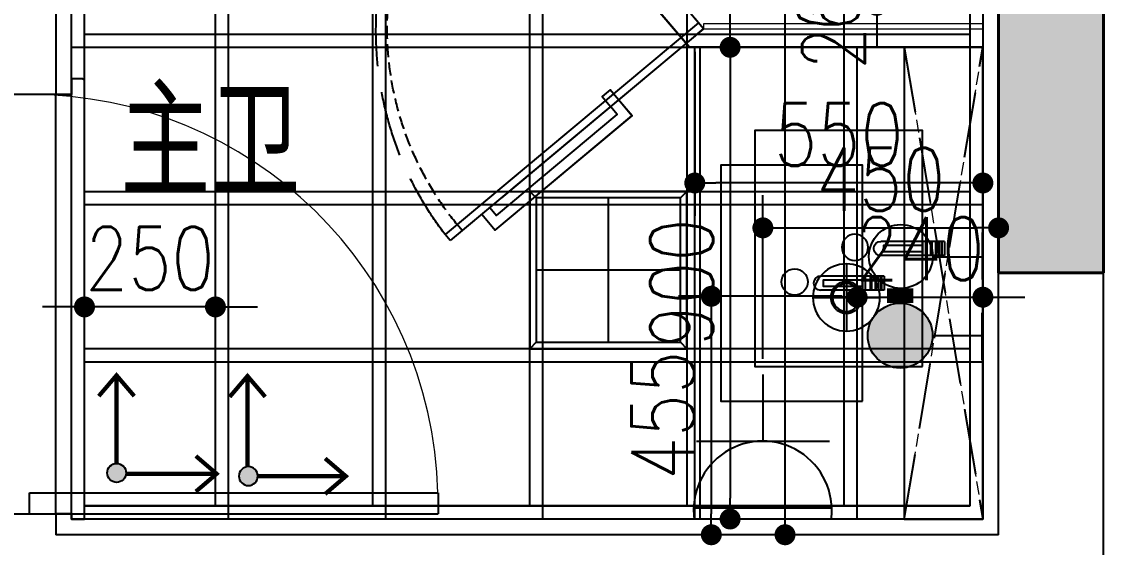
# Model space of a CAD drawing. Header units: inches. Extents: x -2597087 to 134135, y -662679 to 20000.
# Drawn here: x 15353 to 17418, y -37926 to -36923 of the extents above; entities that cross this region are included whole.
import ezdxf

# ---------------------------------------------------------------- set-up
doc = ezdxf.new("R2010")
doc.units = ezdxf.units.IN
doc.header["$LTSCALE"] = 100
doc.header["$MEASUREMENT"] = 0
doc.linetypes.add('CENTER', pattern=[50.8, 31.75, -6.35, 6.35, -6.35])
doc.linetypes.add('DASH', pattern=[0.35, 0.25, -0.1])
doc.layers.get('0').update_dxf_attribs({"linetype": 'CONTINUOUS'})
doc.layers.get('Defpoints').update_dxf_attribs({"linetype": 'CONTINUOUS'})
for name, color, linetype in [('-04给水图层', 142, 'CENTER'), ('006地漏', 146, 'CONTINUOUS'), ('C天-CEILITE', 5, 'CONTINUOUS'), ('DOOR', 4, 'CONTINUOUS'), ('EQUIP-动力', 3, 'CONTINUOUS'), ('EQUIP-动力-DIM', 3, 'CONTINUOUS'), ('floor', 8, 'CONTINUOUS'), ('FUR-DIM', 3, 'CONTINUOUS'), ('PUB_HATCH', 8, 'CONTINUOUS'), ('RC', 1, 'CONTINUOUS'), ('RC-dim', 3, 'CONTINUOUS'), ('WALL', 7, 'CONTINUOUS'), ('wall-dim', 3, 'CONTINUOUS'), ('WALL-FSL', 1, 'CONTINUOUS'), ('WC', 1, 'CONTINUOUS')]:
    doc.layers.add(name, color=color, linetype=linetype)
for name, color, linetype, lineweight in [('COLUMN', 30, 'CONTINUOUS', 40), ('KBF', 1, 'CONTINUOUS', 0), ('PUB_TEXT', 2, 'CONTINUOUS', 0)]:
    doc.layers.add(name, color=color, linetype=linetype, lineweight=lineweight)
doc.styles.add('st', font='', dxfattribs={"width": 0.7})
doc.styles.get("Standard").update_dxf_attribs({"font": 'txt.shx', "width": 0.8, "bigfont": 'GBCBIG.shx'})
doc.styles.get('st').set_extended_font_data('SimSun')
doc.dimstyles.new('50', dxfattribs={"dimscale": 50, "dimtxt": 2.4, "dimasz": 0.8, "dimexe": 1.25, "dimexo": 0.6, "dimgap": 0.65, "dimtad": 1, "dimdec": 0, "dimdsep": 46, "dimtxsty": 'Standard', "dimblk1": 'DOT', "dimblk2": 'DOT', "dimsah": 1, "dimcen": 2.5, "dimclrd": 3, "dimclre": 3, "dimclrt": 3, "dimadec": 0, "dimazin": 0, "dimtfac": 1, "dimtdec": 0, "dimtix": 1, "dimtmove": 2, "dimatfit": 0, "dimldrblk": 'DOT', "dimfxl": 5, "dimfxlon": 1, "dimarcsym": 0})

# ---------------------------------------------------------------- blocks, each defined once
blk = doc.blocks.new('9#BZCcolumn')
at = {"layer": 'PUB_HATCH'}
blk.add_hatch(color=256, dxfattribs=at).paths.add_polyline_path([(250834.7, -26740.9), (250834.7, -28540.9), (251034.7, -28540.9), (251034.7, -26740.9)])
at = {"layer": 'COLUMN'}
for p, q in [((250834.7, -26740.9), (250834.7, -28540.9)), ((251034.7, -28540.9), (251034.7, -26740.9)), ((250834.7, -28540.9), (251034.7, -28540.9))]:
    blk.add_line(p, q, dxfattribs=at)
blk = doc.blocks.new('$DorLib2D$00000001')
for p, q in [((0.45, 0.975), (0.5, 0.975)), ((0.45, 0), (0.45, 0.975)), ((0.5, 0), (0.5, 0.975)), ((0.5, 0), (0.45, 0))]:
    blk.add_line(p, q)
at = {"lineweight": 13}
blk.add_arc((0.475, 0), 0.975, 91.4693, 180, dxfattribs=at)
blk = doc.blocks.new('54254')
at = {"color": 1, "lineweight": -3}
for p, q in [((-2119688.1, -443344.6), (-2119688.1, -442744.6)), ((-2119673.1, -442744.6), (-2119688.1, -442744.6)), ((-2119673.1, -443344.6), (-2119673.1, -442744.6)), ((-2119673.1, -443344.6), (-2119673.1, -442842.3)), ((-2119673.1, -443324.6), (-2119673.1, -443344.6))]:
    blk.add_line(p, q, dxfattribs=at)
at = {"color": 1, "linetype": 'DASH', "lineweight": -3}
blk.add_line((-2119673.1, -443344.6), (-2120273.1, -443344.6), dxfattribs=at)
at = {"color": 1, "lineweight": -3}
for points in [[(-2119673.1, -442793.5), (-2119633.1, -442793.5), (-2119633.1, -443133.5), (-2119673.1, -443133.5)], [(-2119673.1, -442813.5), (-2119653.1, -442813.5), (-2119653.1, -443113.5), (-2119673.1, -443113.5)], [(-2119673.1, -443133.5), (-2119698.1, -443133.5), (-2119698.1, -443113.5), (-2119673.1, -443113.5)]]:
    blk.add_lwpolyline(points, dxfattribs=at)
at = {"color": 1, "linetype": 'DASH', "lineweight": -3}
blk.add_arc((-2119682.2, -443335.5), 591, 90.573, 180.8774, dxfattribs=at)
blk = doc.blocks.new('_Dot')
at = {"color": 0, "linetype": 'ByBlock', "lineweight": -2}
blk.add_line((-0.5, 0), (-1, 0), dxfattribs=at)
at = {"color": 0, "linetype": 'ByBlock', "const_width": 0.5}
blk.add_lwpolyline([(-0.25, 0, 1), (0.25, 0, 1)], format="xyb", close=True, dxfattribs=at)
blk = doc.blocks.new('*D1164')
at = {"layer": 'Defpoints', "color": 0, "transparency": 16777216}
for p in [(17037.9, -36972.1), (16705.4, -37872.1), (17037.9, -37872.1)]:
    blk.add_point(p, dxfattribs=at)
at = {"layer": 'FUR-DIM', "color": 3, "lineweight": -2, "transparency": 16777216}
for p, q in [((16955.4, -36972.1), (16642.9, -36972.1)), ((16705.4, -37012.1), (16705.4, -37832.1)), ((16955.4, -37872.1), (16642.9, -37872.1))]:
    blk.add_line(p, q, dxfattribs=at)
at = {"layer": 'FUR-DIM', "color": 3, "lineweight": -2, "transparency": 16777216, "xscale": 40, "yscale": 40, "zscale": 40}
for p, rotation in [((16705.4, -36972.1), 90), ((16705.4, -37872.1), 270)]:
    blk.add_blockref('_Dot', p, dxfattribs=dict(at, rotation=rotation))
at = {"layer": 'FUR-DIM', "color": 3, "transparency": 16777216, "insert": (16612.9, -37422.1), "char_height": 120, "attachment_point": 5, "rotation": 90}
blk.add_mtext('900', dxfattribs=at)
blk = doc.blocks.new('*D1180')
at = {"layer": 'Defpoints', "color": 0, "transparency": 16777216}
for p in [(16705.4, -35832.1), (17037.9, -35832.1), (17037.9, -36972.1)]:
    blk.add_point(p, dxfattribs=at)
at = {"layer": 'FUR-DIM', "color": 3, "lineweight": -2, "transparency": 16777216}
for p, q in [((16955.4, -35832.1), (16642.9, -35832.1)), ((16705.4, -36932.1), (16705.4, -35872.1)), ((16955.4, -36972.1), (16642.9, -36972.1))]:
    blk.add_line(p, q, dxfattribs=at)
at = {"layer": 'FUR-DIM', "color": 3, "lineweight": -2, "transparency": 16777216, "xscale": 40, "yscale": 40, "zscale": 40}
for p, rotation in [((16705.4, -35832.1), 90), ((16705.4, -36972.1), 270)]:
    blk.add_blockref('_Dot', p, dxfattribs=dict(at, rotation=rotation))
at = {"layer": 'FUR-DIM', "color": 3, "transparency": 16777216, "insert": (16815.2, -36157.9), "char_height": 120, "attachment_point": 5, "rotation": 90}
blk.add_mtext('1140', dxfattribs=at)
blk = doc.blocks.new('*D1166')
at = {"layer": 'Defpoints', "color": 0, "transparency": 16777216}
for p in [(16637.9, -36943.1), (17187.9, -36943.1), (16637.9, -37231)]:
    blk.add_point(p, dxfattribs=at)
at = {"layer": 'FUR-DIM', "color": 3, "lineweight": -2, "transparency": 16777216}
for p, q in [((16637.9, -36981), (16637.9, -37293.5)), ((17187.9, -36981), (17187.9, -37293.5)), ((17147.9, -37231), (16677.9, -37231))]:
    blk.add_line(p, q, dxfattribs=at)
at = {"layer": 'FUR-DIM', "color": 3, "lineweight": -2, "transparency": 16777216, "xscale": 40, "yscale": 40, "zscale": 40, "rotation": 180}
blk.add_blockref('_Dot', (16637.9, -37231), dxfattribs=at)
at = {"layer": 'FUR-DIM', "color": 3, "lineweight": -2, "transparency": 16777216, "xscale": 40, "yscale": 40, "zscale": 40}
blk.add_blockref('_Dot', (17187.9, -37231), dxfattribs=at)
at = {"layer": 'FUR-DIM', "color": 3, "transparency": 16777216, "insert": (16912.9, -37138.5), "char_height": 120, "attachment_point": 5}
blk.add_mtext('550', dxfattribs=at)
blk = doc.blocks.new('pkgds')
blk.add_hatch(color=1).paths.add_polyline_path([(162250.7, -60662.2, 1), (162296, -60662.2, 1)])
at = {"color": 1, "const_width": 10}
for points in [[(162317.9, -60473.2), (162275.5, -60423.6), (162233.1, -60473.2)], [(162275.5, -60639.7), (162275.5, -60423.6)], [(162090.3, -60704.9), (162040.7, -60662.5), (162090.3, -60620.1)], [(162250.7, -60662.5), (162040.7, -60662.5)]]:
    blk.add_lwpolyline(points, dxfattribs=at)
at = {"color": 1}
blk.add_circle((162273.4, -60662.2), 22.6, dxfattribs=at)
blk = doc.blocks.new('A$C7E671F70')
at = {"layer": 'C天-CEILITE', "color": 8}
for p, q in [((12.2, 287.8), (0, 300)), ((287.8, 287.8), (300, 300)), ((12.2, 12.2), (0, 0)), ((287.8, 12.2), (300, 0))]:
    blk.add_line(p, q, dxfattribs=at)
at = {"layer": 'C天-CEILITE', "color": 1}
blk.add_lwpolyline([(0, 300), (300, 300), (300, 0), (0, 0)], close=True, dxfattribs=at)
at = {"layer": 'C天-CEILITE', "color": 8}
blk.add_lwpolyline([(12.2, 287.8), (287.8, 287.8), (287.8, 12.2), (12.2, 12.2)], close=True, dxfattribs=at)
at = {"layer": 'RC', "color": 8}
for p, q in [((150, 287.8), (150, 12.2)), ((12.2, 150), (287.8, 150))]:
    blk.add_line(p, q, dxfattribs=at)
blk = doc.blocks.new('A$C305E440D')
at = {"layer": 'RC'}
blk.add_blockref('A$C7E671F70', (0, -300), dxfattribs=at)
blk = doc.blocks.new('42aaaa')
at = {"color": 8, "linetype": 'DASH', "lineweight": -3, "ltscale": 5}
blk.add_line((1579736.4, -157024.3), (1580140.2, -156540.7), dxfattribs=at)
at = {"color": 8, "ltscale": 5}
for p, q in [((1580173, -156579.1), (1579763, -157059.3)), ((1579753, -157059.3), (1579203, -157059.3)), ((1579203, -157059.3), (1579203, -157959.3)), ((1579203, -157059.3), (1579353, -157059.3)), ((1579203, -157959.3), (1579203, -157059.3)), ((1579763, -157059.3), (1579353, -157059.3)), ((1579353, -157059.3), (1579353, -157959.3)), ((1579753, -157959.3), (1579753, -157059.3)), ((1579203, -157959.3), (1579753, -157959.3)), ((1579353, -157959.3), (1579203, -157959.3))]:
    blk.add_line(p, q, dxfattribs=at)
at = {"color": 8, "lineweight": -3, "ltscale": 5}
for p, q in [((1579746, -157012.8), (1580229.6, -157416.6)), ((1579736.4, -157024.3), (1580121.9, -157346.2)), ((1579736.4, -157024.3), (1580220, -157428.1)), ((1579751.7, -157037.1), (1579736.4, -157024.3)), ((1580220, -157428.1), (1580229.6, -157416.6))]:
    blk.add_line(p, q, dxfattribs=at)
at = {"color": 8, "linetype": 'DASH', "ltscale": 5}
for p, q in [((1579353, -157059.3), (1579203, -157959.3)), ((1579353, -157959.3), (1579203, -157059.3))]:
    blk.add_line(p, q, dxfattribs=at)
at = {"color": 8, "linetype": 'Continuous', "ltscale": 5}
for p, q in [((1579276.4, -157429.7), (1579397.9, -157429.7)), ((1579276.4, -157429.7), (1579276.4, -157456.7)), ((1579281.3, -157429.7), (1579281.3, -157456.7)), ((1579282.9, -157429.7), (1579282.9, -157456.7)), ((1579287.1, -157429.7), (1579287.1, -157456.7)), ((1579291.7, -157429.7), (1579291.7, -157456.7)), ((1579293.5, -157429.7), (1579293.5, -157456.7)), ((1579300.3, -157429.7), (1579300.3, -157456.7)), ((1579303, -157429.7), (1579303, -157456.7)), ((1579312.6, -157429.7), (1579312.6, -157456.7)), ((1579318, -157429.7), (1579318, -157456.7)), ((1579276.4, -157456.7), (1579397.9, -157456.7))]:
    blk.add_line(p, q, dxfattribs=at)
at = {"color": 8, "lineweight": -3, "ltscale": 5}
for points in [[(1579898.5, -157159.6), (1579914.5, -157140.4), (1579929.8, -157153.3), (1579913.8, -157172.5)], [(1580159.4, -157377.6), (1580133.8, -157408.3), (1579872.8, -157190.3), (1579898.5, -157159.6)], [(1580144.1, -157364.7), (1580131.3, -157380.1), (1579901, -157187.8), (1579913.8, -157172.5)]]:
    blk.add_lwpolyline(points, dxfattribs=at)
at = {"color": 8, "linetype": 'Continuous', "ltscale": 5}
for points in [[(1579318, -157668.2), (1579318, -157218.2), (1579638, -157218.2), (1579638, -157668.2)], [(1579318, -157449.5), (1579392.1, -157449.5), (1579392.1, -157436.8), (1579318, -157436.8)]]:
    blk.add_lwpolyline(points, close=True, dxfattribs=at)
blk.add_circle((1579447.2, -157440.9), 25, dxfattribs=at)
at = {"color": 8, "linetype": 'DASH', "lineweight": -3, "ltscale": 5}
blk.add_arc((1579718.2, -157026.3), 643.3, 322.6476, 49.0097, dxfattribs=at)
at = {"color": 8, "linetype": 'Continuous', "ltscale": 5}
blk.add_arc((1579397.9, -157443.2), 13.5, 270, 90, dxfattribs=at)
blk = doc.blocks.new('A$C13D5077C')
at = {"layer": 'EQUIP-动力', "color": 7}
for points in [[(0, 262.5), (0, 135.5)], [(-127, 135.5), (127, 135.5)], [(-132.1, 8.5), (131.5, 8.5)]]:
    blk.add_lwpolyline(points, dxfattribs=at)
blk.add_lwpolyline([(130.5, -13.1, 1.142122), (-130.9, -14.4)], format="xyb", dxfattribs=at)
blk = doc.blocks.new('*D1211')
at = {"layer": 'Defpoints', "color": 0, "transparency": 16777216}
for p in [(17217.9, -37316.6), (16767.9, -37596.4), (17217.9, -37596.4)]:
    blk.add_point(p, dxfattribs=at)
at = {"layer": 'EQUIP-动力-DIM', "color": 3, "lineweight": -2, "transparency": 16777216}
for p, q in [((16767.9, -37566.4), (16767.9, -37254.1)), ((17217.9, -37566.4), (17217.9, -37254.1)), ((16807.9, -37316.6), (17177.9, -37316.6))]:
    blk.add_line(p, q, dxfattribs=at)
at = {"layer": 'EQUIP-动力-DIM', "color": 3, "lineweight": -2, "transparency": 16777216, "xscale": 40, "yscale": 40, "zscale": 40, "rotation": 180}
blk.add_blockref('_Dot', (16767.9, -37316.6), dxfattribs=at)
at = {"layer": 'EQUIP-动力-DIM', "color": 3, "lineweight": -2, "transparency": 16777216, "xscale": 40, "yscale": 40, "zscale": 40}
blk.add_blockref('_Dot', (17217.9, -37316.6), dxfattribs=at)
at = {"layer": 'EQUIP-动力-DIM', "color": 3, "transparency": 16777216, "insert": (16992.9, -37224.1), "char_height": 120, "attachment_point": 5}
blk.add_mtext('450', dxfattribs=at)
blk = doc.blocks.new('*D1344')
at = {"layer": 'Defpoints', "color": 0, "transparency": 16777216}
for p in [(16810.2, -35802.1), (17029.9, -35802.1), (17045, -37902.1)]:
    blk.add_point(p, dxfattribs=at)
at = {"layer": 'wall-dim', "color": 3, "lineweight": -2, "transparency": 16777216}
for p, q in [((16999.9, -35802.1), (16747.7, -35802.1)), ((16810.2, -37862.1), (16810.2, -35842.1)), ((17015, -37902.1), (16747.7, -37902.1))]:
    blk.add_line(p, q, dxfattribs=at)
at = {"layer": 'wall-dim', "color": 3, "lineweight": -2, "transparency": 16777216, "xscale": 40, "yscale": 40, "zscale": 40}
for p, rotation in [((16810.2, -35802.1), 90), ((16810.2, -37902.1), 270)]:
    blk.add_blockref('_Dot', p, dxfattribs=dict(at, rotation=rotation))
at = {"layer": 'wall-dim', "color": 3, "transparency": 16777216, "insert": (16902.7, -36850.5), "char_height": 120, "attachment_point": 5, "rotation": 90}
blk.add_mtext('2100', dxfattribs=at)
blk = doc.blocks.new('*D1367')
at = {"layer": 'Defpoints', "color": 0, "transparency": 16777216}
for p in [(17187.9, -37448.9), (16947.9, -37522.8), (17187.9, -37522.8)]:
    blk.add_point(p, dxfattribs=at)
at = {"layer": 'floor', "color": 3, "lineweight": -2, "transparency": 16777216}
for p, q in [((16947.9, -37492.8), (16947.9, -37386.4)), ((17187.9, -37492.8), (17187.9, -37386.4)), ((16907.9, -37448.9), (16867.9, -37448.9)), ((16947.9, -37448.9), (17187.9, -37448.9)), ((17227.9, -37448.9), (17267.9, -37448.9))]:
    blk.add_line(p, q, dxfattribs=at)
at = {"layer": 'floor', "color": 3, "lineweight": -2, "transparency": 16777216, "xscale": 40, "yscale": 40, "zscale": 40}
blk.add_blockref('_Dot', (16947.9, -37448.9), dxfattribs=at)
at = {"layer": 'floor', "color": 3, "lineweight": -2, "transparency": 16777216, "xscale": 40, "yscale": 40, "zscale": 40, "rotation": 180}
blk.add_blockref('_Dot', (17187.9, -37448.9), dxfattribs=at)
at = {"layer": 'floor', "color": 3, "transparency": 16777216, "insert": (17067.9, -37356.4), "char_height": 120, "attachment_point": 5}
blk.add_mtext('240', dxfattribs=at)
blk = doc.blocks.new('*D1526')
at = {"layer": 'Defpoints', "color": 0, "transparency": 16777216}
for p in [(15472.9, -37467.4), (15472.9, -37546.1), (15722.9, -37546.1)]:
    blk.add_point(p, dxfattribs=at)
at = {"layer": 'RC-dim', "color": 3, "lineweight": -2, "transparency": 16777216}
for p, q in [((15472.9, -37516.1), (15472.9, -37404.9)), ((15722.9, -37516.1), (15722.9, -37404.9)), ((15432.9, -37467.4), (15392.9, -37467.4)), ((15722.9, -37467.4), (15472.9, -37467.4)), ((15762.9, -37467.4), (15802.9, -37467.4))]:
    blk.add_line(p, q, dxfattribs=at)
at = {"layer": 'RC-dim', "color": 3, "lineweight": -2, "transparency": 16777216, "xscale": 40, "yscale": 40, "zscale": 40}
blk.add_blockref('_Dot', (15472.9, -37467.4), dxfattribs=at)
at = {"layer": 'RC-dim', "color": 3, "lineweight": -2, "transparency": 16777216, "xscale": 40, "yscale": 40, "zscale": 40, "rotation": 180}
blk.add_blockref('_Dot', (15722.9, -37467.4), dxfattribs=at)
at = {"layer": 'RC-dim', "color": 3, "transparency": 16777216, "insert": (15597.9, -37374.9), "char_height": 120, "attachment_point": 5}
blk.add_mtext('250', dxfattribs=at)
blk = doc.blocks.new('A$C60315CA5')
at = {"layer": '-04给水图层', "linetype": 'Continuous'}
h = blk.add_hatch(color=250, dxfattribs=at)
edge = h.paths.add_edge_path()
edge.add_arc((64.09, 129.24), 29.75, 0, 360)
at = {"layer": '-04给水图层', "color": 4, "linetype": 'Continuous'}
for p, q in [((-11.22, 151.66), (-11.22, 108.43)), ((34.34, 129.24), (-11.22, 129.24)), ((-11.22, 34.71), (-11.22, 77.94)), ((34.18, 57.13), (-11.22, 57.13))]:
    blk.add_line(p, q, dxfattribs=at)
at = {"layer": '-04给水图层', "linetype": 'Continuous', "const_width": 24}
blk.add_lwpolyline([(64.09, 99.5), (64.09, 85.98)], dxfattribs=at)
at = {"layer": '-04给水图层', "color": 4, "linetype": 'Continuous'}
for centre, radius in [((64.09, 129.24), 29.75), ((63.47, 56.69), 29.29)]:
    blk.add_circle(centre, radius, dxfattribs=at)
blk = doc.blocks.new('5df5d5fd5f5dadsfsadfdsa')
at = {"layer": '-04给水图层', "color": 4, "linetype": 'ByBlock', "ltscale": 150}
blk.add_circle((7365.6, 17460), 64, dxfattribs=at)
at = {"layer": '-04给水图层', "color": 4, "ltscale": 150}
blk.add_circle((7365.6, 17460), 30, dxfattribs=at)
at = {"layer": '006地漏', "color": 8, "ltscale": 0.3}
for points in [[(7365.6, 17524), (7365.6, 17396)], [(7301.6, 17460), (7429.6, 17460)]]:
    blk.add_lwpolyline(points, dxfattribs=at)
at = {"layer": '006地漏', "ltscale": 0.3}
blk.add_circle((7365.6, 17460), 26.5, dxfattribs=at)
blk = doc.blocks.new('*D1536')
at = {"layer": '-04给水图层', "color": 3, "lineweight": -2, "transparency": 16777216}
for p, q in [((16919.5, -37447.1), (16607, -37447.1)), ((16669.5, -37487.1), (16669.5, -37862.1)), ((16919.5, -37902.1), (16607, -37902.1))]:
    blk.add_line(p, q, dxfattribs=at)
at = {"layer": 'Defpoints', "color": 0, "transparency": 16777216}
for p in [(17031.3, -37447.1), (16669.5, -37902.1), (17031.3, -37902.1)]:
    blk.add_point(p, dxfattribs=at)
at = {"layer": '-04给水图层', "color": 3, "lineweight": -2, "transparency": 16777216, "xscale": 40, "yscale": 40, "zscale": 40}
for p, rotation in [((16669.5, -37447.1), 90), ((16669.5, -37902.1), 270)]:
    blk.add_blockref('_Dot', p, dxfattribs=dict(at, rotation=rotation))
at = {"layer": '-04给水图层', "color": 3, "transparency": 16777216, "insert": (16577, -37674.6), "char_height": 120, "attachment_point": 5, "rotation": 90}
blk.add_mtext('455', dxfattribs=at)
blk = doc.blocks.new('洗手盆')
at = {"layer": 'WC'}
for p, q in [((274780.9, 964189.9), (274902.4, 964189.9)), ((274780.9, 964162.9), (274780.9, 964189.9)), ((274785.8, 964162.9), (274785.8, 964189.9)), ((274787.4, 964162.9), (274787.4, 964189.9)), ((274791.6, 964162.9), (274791.6, 964189.9)), ((274796.2, 964162.9), (274796.2, 964189.9)), ((274798, 964162.9), (274798, 964189.9)), ((274804.8, 964162.9), (274804.8, 964189.9)), ((274807.5, 964162.9), (274807.5, 964189.9)), ((274817.1, 964162.9), (274817.1, 964189.9)), ((274822.5, 964162.9), (274822.5, 964189.9)), ((274780.9, 964162.9), (274902.4, 964162.9))]:
    blk.add_line(p, q, dxfattribs=at)
for points in [[(274822.5, 964401.4), (274822.5, 963951.4), (275092.5, 963951.4), (275092.5, 964401.4)], [(274822.5, 964182.8), (274896.6, 964182.8), (274896.6, 964170.1), (274822.5, 964170.1)]]:
    blk.add_lwpolyline(points, close=True, dxfattribs=at)
blk.add_circle((274951.7, 964174.2), 25, dxfattribs=at)
blk.add_arc((274902.4, 964176.4), 13.5, 270, 90, dxfattribs=at)
blk = doc.blocks.new('*D1572')
at = {"layer": 'Defpoints', "color": 0, "ltscale": 5, "transparency": 16777216}
for p in [(16952.6, -36832.1), (16952.6, -36892.1), (16985.4, -36892.1)]:
    blk.add_point(p, dxfattribs=at)
at = {"layer": 'floor', "color": 3, "lineweight": -2, "ltscale": 5, "transparency": 16777216}
for p, q in [((16985.4, -36792.1), (16985.4, -36752.1)), ((16982.6, -36832.1), (17047.9, -36832.1)), ((16985.4, -36832.1), (16985.4, -36892.1)), ((16982.6, -36892.1), (17047.9, -36892.1)), ((16985.4, -36932.1), (16985.4, -36972.1))]:
    blk.add_line(p, q, dxfattribs=at)
at = {"layer": 'floor', "color": 3, "lineweight": -2, "ltscale": 5, "transparency": 16777216, "xscale": 40, "yscale": 40, "zscale": 40}
for p, rotation in [((16985.4, -36832.1), 270), ((16985.4, -36892.1), 90)]:
    blk.add_blockref('_Dot', p, dxfattribs=dict(at, rotation=rotation))
at = {"layer": 'floor', "color": 3, "ltscale": 5, "transparency": 16777216, "insert": (16892.9, -36862.1), "char_height": 120, "attachment_point": 5, "rotation": 90}
blk.add_mtext('60', dxfattribs=at)

msp = doc.modelspace()

# ---------------------------------------------------------------- hatches: boundary and pattern name
at = {"layer": 'floor'}
h = msp.add_hatch(dxfattribs=at)
h.set_pattern_fill('_USER', color=256, scale=300, double=1, pattern_type=0)
h.set_pattern_definition([(0, (15447.9, -37872.1), (0, 300), []), (90, (15447.9, -37872.1), (-300, 2e-14), [])])
h.paths.add_polyline_path([(15447.895, -36182.103), (16117.895, -36182.103), (16117.895, -36182.103), (16217.895, -36182.103), (16217.897, -36491.883), (16627.897, -36972.108), (17037.896, -36972.098), (17037.897, -36972.098), (17037.897, -36972.103), (17187.895, -36972.103), (17187.895, -37872.103), (15472.895, -37872.103), (15472.895, -37035.103), (15469.895, -37032.103), (15447.895, -37032.103)])
at = {"layer": 'RC'}
h = msp.add_hatch(dxfattribs=at)
h.set_pattern_fill('_USER', color=8, scale=300, double=1, pattern_type=0)
h.set_pattern_definition([(0, (16322.9, -37547.1), (0, 300), []), (90, (16322.9, -37547.1), (-300, 2e-14), [])])
h.paths.add_polyline_path([(15472.895, -37847.103), (15472.895, -36207.103), (16322.895, -36207.103), (16322.895, -35857.103), (16672.895, -35857.103), (17162.895, -35857.103), (17162.895, -36867.098), (17162.895, -36997.103), (17162.895, -37847.103)])

# ---------------------------------------------------------------- linework, layer by layer
at = {"layer": 'DOOR'}
msp.add_line((15417.895, -37862.103), (15417.895, -37062.103), dxfattribs=at)
at = {"layer": 'floor'}
msp.add_lwpolyline([(15447.895, -36182.103), (16117.895, -36182.103), (16117.895, -36182.103), (16217.895, -36182.103), (16217.897, -36491.883), (16627.897, -36972.108), (17037.896, -36972.098), (17037.897, -36972.098), (17037.897, -36972.103), (17187.895, -36972.103), (17187.895, -37872.103), (15472.895, -37872.103), (15472.895, -37035.103), (15469.895, -37032.103), (15447.895, -37032.103)], close=True, dxfattribs=at)
at = {"layer": 'floor', "color": 1}
msp.add_lwpolyline([(17037.896, -36972.098), (16627.897, -36972.108), (16217.897, -36491.883), (16217.895, -36182.103)], dxfattribs=at)
msp.add_lwpolyline([(15322.925, -37062.103), (15322.925, -37862.103), (15447.895, -37862.103), (15447.895, -37872.103), (15472.895, -37872.103), (15472.895, -37035.103), (15469.895, -37032.103), (15447.895, -37032.103), (15447.895, -37062.103)], close=True, dxfattribs=at)
at = {"layer": 'KBF', "color": 1, "linetype": 'DASH'}
for p, q in [((17037.896, -36972.103), (17187.896, -37872.107)), ((17037.896, -37872.107), (17187.895, -36972.103))]:
    msp.add_line(p, q, dxfattribs=at)
at = {"layer": 'KBF'}
msp.add_lwpolyline([(16217.897, -36182.103), (16217.897, -36491.883), (16627.897, -36972.108), (17037.897, -36972.108)], dxfattribs=at)
for points in [[(16654.466, -36937.109), (17187.895, -36937.108), (17187.895, -36927.108), (16654.466, -36927.109)], [(16637.896, -36972.098), (17187.896, -36972.098), (17187.896, -37872.103), (16637.896, -37872.103)]]:
    msp.add_lwpolyline(points, close=True, dxfattribs=at)
at = {"layer": 'KBF', "color": 2}
msp.add_lwpolyline([(17187.896, -36972.103), (17037.896, -36972.103), (17037.896, -37872.107), (17187.896, -37872.107)], close=True, dxfattribs=at)
at = {"layer": 'RC', "color": 8}
msp.add_lwpolyline([(15472.895, -37847.103), (15472.895, -36207.103), (16322.895, -36207.103), (16322.895, -35857.103), (16672.895, -35857.103), (16672.895, -35857.103), (17162.895, -35857.103), (17162.895, -36867.098), (17162.895, -36867.098), (17162.895, -36997.103), (17162.895, -36997.103), (17162.895, -37847.103)], close=True, dxfattribs=at)
at = {"layer": 'RC'}
msp.add_lwpolyline([(15447.895, -37062.103), (15317.895, -37062.103), (15317.895, -37862.103), (15447.895, -37862.103)], close=True, dxfattribs=at)
at = {"layer": 'WALL'}
for p, q in [((17417.895, -37902.103), (17417.895, -35702.103)), ((17217.895, -37902.103), (17217.895, -35802.103)), ((15417.895, -36902.103), (15417.895, -37062.103)), ((15417.895, -37062.103), (15317.895, -37062.103)), ((15317.895, -37862.103), (15417.895, -37862.103)), ((15417.895, -37862.103), (15417.895, -37902.103)), ((17217.895, -37902.103), (15417.895, -37902.103)), ((17417.895, -41402.103), (17417.895, -37902.103))]:
    msp.add_line(p, q, dxfattribs=at)
at = {"layer": 'WALL-FSL'}
for points in [[(15417.895, -37062.103), (15447.895, -37062.103), (15447.895, -36182.103), (16297.895, -36182.103), (16297.895, -35832.103), (16647.895, -35832.103), (16647.895, -35232.103), (17187.895, -35232.103), (17187.895, -36972.098)], [(17187.895, -36972.098), (17187.895, -37872.103), (15447.895, -37872.103), (15447.895, -37862.103), (15417.895, -37862.103)]]:
    msp.add_lwpolyline(points, dxfattribs=at)

# ---------------------------------------------------------------- block references
at = {"layer": '-04给水图层', "xscale": -1}
msp.add_blockref('42aaaa', (1596390.859, 120087.209), dxfattribs=at)
at = {"layer": '-04给水图层', "ltscale": 150, "xscale": 2.08, "yscale": 2.08, "zscale": 2.08, "rotation": 180}
msp.add_blockref('A$C60315CA5', (17163.288, -37253.274), dxfattribs=at)
at = {"layer": '-04给水图层', "linetype": 'ByBlock', "ltscale": 150, "xscale": -1, "rotation": 90}
msp.add_blockref('5df5d5fd5f5dadsfsadfdsa', (34387.355, -30083.81), dxfattribs=at)
at = {"layer": 'COLUMN', "xscale": -1}
msp.add_blockref('9#BZCcolumn', (268252.61, -8861.246), dxfattribs=at)
at = {"layer": 'DOOR', "xscale": 800, "yscale": 800, "zscale": -800, "rotation": 270}
msp.add_blockref('$DorLib2D$00000001', (15367.895, -37462.103), dxfattribs=at)
at = {"layer": 'EQUIP-动力', "xscale": -1}
msp.add_blockref('42aaaa', (1596390.859, 120087.209), dxfattribs=at)
at = {"layer": 'EQUIP-动力', "color": 2}
msp.add_blockref('A$C13D5077C', (16767.895, -37858.995), dxfattribs=at)
at = {"layer": 'floor', "color": 1, "xscale": 0.7999999998137355, "yscale": 0.7999999998137355, "zscale": 0.7999999998137355, "rotation": 270}
msp.add_blockref('pkgds', (64064.022, 92034.6), dxfattribs=at)
at = {"layer": 'KBF', "xscale": -1, "rotation": 129.861638001715}
msp.add_blockref('54254', (1034920.093, -1948141.882), dxfattribs=at)
at = {"layer": 'RC', "color": 8, "xscale": -1, "rotation": 270}
msp.add_blockref('A$C305E440D', (16622.896, -37547.105), dxfattribs=at)
at = {"layer": 'RC', "color": 1, "xscale": -0.7999999998137355, "yscale": 0.7999999998137355, "zscale": 0.7999999998137355}
msp.add_blockref('pkgds', (145604.441, 10739.595), dxfattribs=at)
at = {"layer": 'WC', "color": 2, "extrusion": (0, 0, -1), "xscale": -1, "zscale": -1, "rotation": 180}
msp.add_blockref('洗手盆', (-291780.35, 926754.349), dxfattribs=at)

# ---------------------------------------------------------------- texts
at = {"layer": 'PUB_TEXT', "linetype": 'ByBlock', "style": 'st', "width": 0.7}
msp.add_text('主卫', height=180, dxfattribs=at).set_placement((15541.405, -37236.567))

# ---------------------------------------------------------------- dimensions: what is measured, and where the dimension line sits
at = {"layer": '-04给水图层'}
dim = msp.add_aligned_dim(p1=(17031.256, -37447.103), p2=(17031.256, -37902.103), distance=-361.797, dimstyle='50', override={"dimrnd": 5}, dxfattribs=at)
dim.commit()
dim.dimension.update_dxf_attribs({"geometry": '*D1536', "text_midpoint": (16576.958, -37674.603)})
at = {"layer": 'EQUIP-动力-DIM'}
dim = msp.add_linear_dim(base=(17217.895, -37316.624), p1=(16767.895, -37596.447), p2=(17217.895, -37596.447), angle=180, dimstyle='50', dxfattribs=at)
dim.commit()
dim.dimension.update_dxf_attribs({"geometry": '*D1211', "text_midpoint": (16992.895, -37224.124)})
at = {"layer": 'floor', "ltscale": 5}
dim = msp.add_aligned_dim(p1=(16952.624, -36832.103), p2=(16952.624, -36892.109), distance=32.775, dimstyle='50', override={"dimfxl": 4, "dimarcsym": 2}, dxfattribs=at)
dim.commit()
dim.dimension.update_dxf_attribs({"geometry": '*D1572', "text_midpoint": (16892.899, -36862.106)})
at = {"layer": 'floor'}
dim = msp.add_linear_dim(base=(17187.895, -37448.905), p1=(16947.895, -37522.828), p2=(17187.895, -37522.828), angle=180, dimstyle='50', override={"dimarcsym": 2}, dxfattribs=at)
dim.commit()
dim.dimension.update_dxf_attribs({"geometry": '*D1367', "text_midpoint": (17067.895, -37356.405)})
at = {"layer": 'FUR-DIM'}
dim = msp.add_linear_dim(base=(16705.418, -35832.103), p1=(17037.897, -36972.108), p2=(17037.897, -35832.103), angle=90, dimstyle='50', dxfattribs=at)
dim.commit()
dim.dimension.update_dxf_attribs({"geometry": '*D1180', "text_midpoint": (16815.225, -36157.88), "dimtype": 160})
dim = msp.add_linear_dim(base=(16705.417, -37872.113), p1=(17037.896, -36972.098), p2=(17037.895, -37872.113), angle=90, dimstyle='50', dxfattribs=at)
dim.commit()
dim.dimension.update_dxf_attribs({"geometry": '*D1164', "text_midpoint": (16612.917, -37422.106)})
dim = msp.add_linear_dim(base=(16637.896, -37230.973), p1=(17187.895, -36943.079), p2=(16637.896, -36943.084), angle=180, dimstyle='50', override={"dimfxlon": 1}, dxfattribs=at)
dim.commit()
dim.dimension.update_dxf_attribs({"geometry": '*D1166', "text_midpoint": (16912.895, -37138.473)})
at = {"layer": 'RC-dim'}
dim = msp.add_linear_dim(base=(15472.895, -37467.371), p1=(15722.895, -37546.137), p2=(15472.895, -37546.137), angle=180, dimstyle='50', dxfattribs=at)
dim.commit()
dim.dimension.update_dxf_attribs({"geometry": '*D1526', "text_midpoint": (15597.895, -37374.871)})
at = {"layer": 'wall-dim'}
dim = msp.add_linear_dim(base=(16810.23, -35802.103), p1=(17045.016, -37902.103), p2=(17029.876, -35802.103), angle=90, dimstyle='50', override={"dimrnd": 10, "dimfxl": 250, "dimarcsym": 2}, dxfattribs=at)
dim.commit()
dim.dimension.update_dxf_attribs({"geometry": '*D1344', "text_midpoint": (16902.73, -36850.494), "dimtype": 160})

doc.saveas('drawing.dxf')
